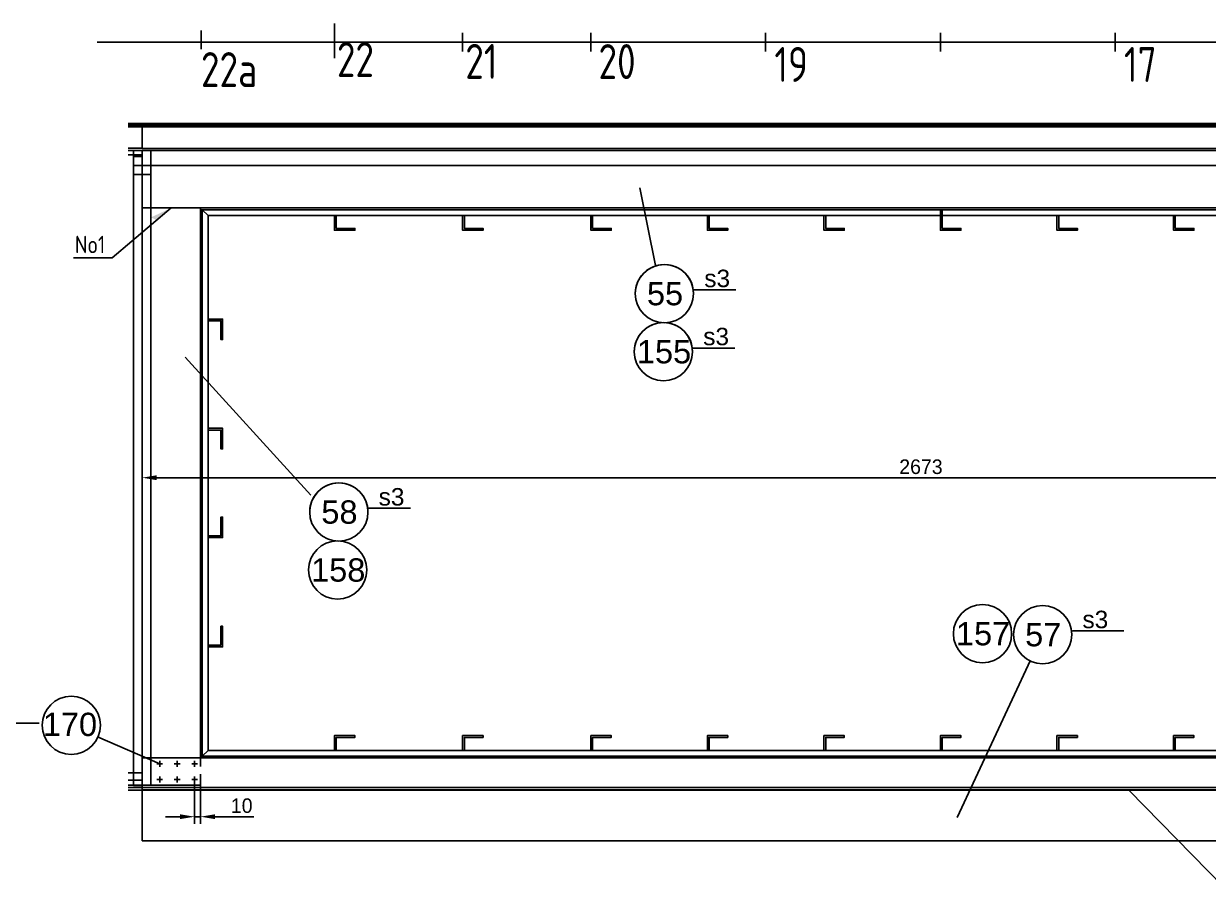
# Model space of a CAD drawing. Header units: millimetres. Extents: x 5443 to 24907, y -17798 to -7408.
# Drawn here: x 14149 to 16182, y -14030 to -12547 of the extents above; entities that cross this region are included whole.
import ezdxf
from ezdxf.enums import TextEntityAlignment as Align
from ezdxf.lldxf.tags import DXFTag

# ---------------------------------------------------------------- set-up
doc = ezdxf.new("R2010")
doc.units = ezdxf.units.MM
doc.layers.add('pen_7', color=1, linetype='Continuous')
doc.styles.add('2_5', font='txt.shx', dxfattribs={"height": 2.5})
doc.styles.add('KTEXTSTYLE', font='GOST_AU.SHX', dxfattribs={"width": 0.96, "height": 5})
doc.styles.add('style5', font='arial.ttf', dxfattribs={"height": 3})
tags = doc.linetypes.add('CENTER', pattern=[50.8, 31.75, -6.35, 6.35, -6.35]).pattern_tags.tags
tags[10:11] = [DXFTag(74, 4), DXFTag(75, 0), DXFTag(340, '0'), DXFTag(46, 1.0), DXFTag(50, 0.0), DXFTag(44, 0.0), DXFTag(45, 0.0)]
tags[8:9] = [DXFTag(74, 4), DXFTag(75, 0), DXFTag(340, '0'), DXFTag(46, 1.0), DXFTag(50, 0.0), DXFTag(44, 0.0), DXFTag(45, 0.0)]
tags[6:7] = [DXFTag(74, 4), DXFTag(75, 0), DXFTag(340, '0'), DXFTag(46, 1.0), DXFTag(50, 0.0), DXFTag(44, 0.0), DXFTag(45, 0.0)]
tags[4:5] = [DXFTag(74, 4), DXFTag(75, 0), DXFTag(340, '0'), DXFTag(46, 1.0), DXFTag(50, 0.0), DXFTag(44, 0.0), DXFTag(45, 0.0)]
tags = doc.linetypes.add('DASH1', pattern=[75, 50, -25]).pattern_tags.tags
tags[6:7] = [DXFTag(74, 4), DXFTag(75, 0), DXFTag(340, '0'), DXFTag(46, 1.0), DXFTag(50, 0.0), DXFTag(44, 0.0), DXFTag(45, 0.0)]
tags[4:5] = [DXFTag(74, 4), DXFTag(75, 0), DXFTag(340, '0'), DXFTag(46, 1.0), DXFTag(50, 0.0), DXFTag(44, 0.0), DXFTag(45, 0.0)]
tags = doc.linetypes.add('DASH5', pattern=[90, 40, -20, 10, -20]).pattern_tags.tags
tags[10:11] = [DXFTag(74, 4), DXFTag(75, 0), DXFTag(340, '0'), DXFTag(46, 1.0), DXFTag(50, 0.0), DXFTag(44, 0.0), DXFTag(45, 0.0)]
tags[8:9] = [DXFTag(74, 4), DXFTag(75, 0), DXFTag(340, '0'), DXFTag(46, 1.0), DXFTag(50, 0.0), DXFTag(44, 0.0), DXFTag(45, 0.0)]
tags[6:7] = [DXFTag(74, 4), DXFTag(75, 0), DXFTag(340, '0'), DXFTag(46, 1.0), DXFTag(50, 0.0), DXFTag(44, 0.0), DXFTag(45, 0.0)]
tags[4:5] = [DXFTag(74, 4), DXFTag(75, 0), DXFTag(340, '0'), DXFTag(46, 1.0), DXFTag(50, 0.0), DXFTag(44, 0.0), DXFTag(45, 0.0)]
doc.dimstyles.new('ISO-10', dxfattribs={"dimscale": 10, "dimtxt": 2.5, "dimasz": 2.5, "dimexe": 1.25, "dimexo": 0, "dimtad": 1, "dimdec": 0, "dimtxsty": 'Standard', "dimcen": 2.5, "dimclrd": 7, "dimclre": 7, "dimclrt": 4, "dimadec": 0, "dimazin": 0, "dimtfac": 1, "dimtdec": 0, "dimtmove": 0, "dimatfit": 3, "dimfxl": 1, "dimarcsym": 0})

# ---------------------------------------------------------------- blocks, each defined once
blk = doc.blocks.new('*D119')
at = {"color": 7, "lineweight": -2}
for p, q in [((14442.2, -13849.8), (14442.2, -13921.2)), ((14452.2, -13849.4), (14452.2, -13921.2)), ((14417.2, -13908.7), (14392.2, -13908.7)), ((14442.2, -13908.7), (14452.2, -13908.7)), ((14477.2, -13908.7), (14543.9, -13908.7))]:
    blk.add_line(p, q, dxfattribs=at)
at = {"color": 7}
for points in [[(14417.2, -13904.5), (14417.2, -13912.8), (14442.2, -13908.7)], [(14477.2, -13904.5), (14477.2, -13912.8), (14452.2, -13908.7)]]:
    blk.add_solid(points, dxfattribs=at)
at = {"layer": 'Defpoints', "color": 0}
for p in [(14442.2, -13849.8), (14452.2, -13849.4), (14452.2, -13908.7)]:
    blk.add_point(p, dxfattribs=at)
at = {"color": 4, "insert": (14523, -13889.9), "char_height": 25, "attachment_point": 5}
blk.add_mtext('10', dxfattribs=at)
blk = doc.blocks.new('*D155')
at = {"color": 7, "lineweight": -2}
for p, q in [((14352.2, -13863.3), (14352.2, -13314.3)), ((17025.2, -13863.3), (17025.2, -13314.3)), ((14377.2, -13326.8), (17000.2, -13326.8))]:
    blk.add_line(p, q, dxfattribs=at)
at = {"color": 7}
for points in [[(14377.2, -13322.6), (14377.2, -13331), (14352.2, -13326.8)], [(17000.2, -13322.6), (17000.2, -13331), (17025.2, -13326.8)]]:
    blk.add_solid(points, dxfattribs=at)
at = {"layer": 'Defpoints', "color": 0}
for p in [(17025.2, -13326.8), (14352.2, -13863.3), (17025.2, -13863.3)]:
    blk.add_point(p, dxfattribs=at)
at = {"color": 4, "insert": (15688.7, -13308.1), "char_height": 25, "attachment_point": 5}
blk.add_mtext('2673', dxfattribs=at)

msp = doc.modelspace()

# ---------------------------------------------------------------- linework, layer by layer
at = {"color": 0, "linetype": 'Continuous'}
for p, q in [((14453.7, -12591.4), (14453.7, -12559.4)), ((14682.2, -12606.7), (14682.2, -12547.4)), ((14902.2, -12595.4), (14902.2, -12563.4)), ((14902.2, -12595.4), (14902.2, -12563.4)), ((15122.2, -12595.4), (15122.2, -12563.4)), ((15422.2, -12595.4), (15422.2, -12563.4)), ((15722.2, -12595.4), (15722.2, -12563.4)), ((16022.2, -12595.4), (16022.2, -12563.4)), ((14274.9, -12579.4), (17060.1, -12579.4)), ((14352.2, -12863.7), (14452.2, -12863.7)), ((14352.2, -13854.8), (14352.2, -12863.7)), ((14452.2, -12863.7), (14452.2, -13807.9)), ((14452.2, -12863.7), (16925.2, -12863.7)), ((14452.2, -12866.7), (16925.2, -12866.7)), ((14452.2, -12866.7), (14452.2, -13804.8)), ((14455.2, -12866.7), (14455.2, -13804.8)), ((14465.2, -12876.7), (14455.2, -12866.7)), ((14465.2, -12876.7), (14465.2, -13794.8)), ((14465.2, -12876.7), (16912.2, -12876.7)), ((14234.5, -12949.2), (14300.5, -12949.2)), ((14455.2, -13804.8), (14465.2, -13794.8)), ((14465.2, -13794.8), (16912.2, -13794.8)), ((14352.2, -13863.3), (14352.2, -13807.9)), ((14352.2, -13807.9), (17025.2, -13807.9)), ((14452.2, -13804.8), (16925.2, -13804.8)), ((14452.2, -13807.9), (16925.2, -13807.9)), ((14352.2, -13950.3), (14352.2, -13845.8)), ((14352.2, -13863.3), (14352.2, -13858.3)), ((14352.2, -13950.3), (17025.2, -13950.3))]:
    msp.add_line(p, q, dxfattribs=at)
at = {"color": 0, "linetype": 'DASH5'}
for p, q in [((14328.4, -12718.5), (17067.8, -12718.5)), ((14328.4, -12718.5), (17067.8, -12718.5)), ((14351.9, -12721.7), (14328.4, -12721.7)), ((14328.4, -12722.5), (17067.8, -12722.5)), ((14351.9, -12724.7), (14328.4, -12724.7)), ((14351.9, -12761.3), (14351.9, -12721.7)), ((14352.2, -12721.7), (14352.2, -12761.4)), ((17025.2, -12721.7), (14352.2, -12721.7)), ((17025.2, -12724.7), (14352.2, -12724.7)), ((14351.9, -12761.3), (14328.4, -12761.3)), ((14328.4, -12765), (14352.2, -12765)), ((14337.2, -12765.3), (14367.2, -12765.3)), ((14337.2, -13855.2), (14337.2, -12765.3)), ((17025.2, -12761.4), (14352.2, -12761.4)), ((14367.2, -12765.3), (14367.2, -13854.8)), ((14328.4, -12772.6), (14352.2, -12772.6)), ((14337.2, -12775.6), (14352.2, -12775.6)), ((14337.2, -12790.9), (14367.2, -12790.9)), ((14337.2, -12790.9), (14352.2, -12790.9)), ((14337.2, -12806.1), (14367.2, -12806.1)), ((14352.2, -12790.9), (17025.2, -12790.9)), ((14352.2, -12863.7), (14452.2, -12863.7)), ((14352.2, -13854.8), (14352.2, -12863.7)), ((14352.2, -13845.8), (14328.4, -13845.8)), ((14328.4, -13858.3), (14352.2, -13858.3)), ((14328.4, -13863.3), (14352.2, -13863.3)), ((14352.2, -13855.2), (14337.2, -13855.2)), ((14352.2, -13863.3), (14352.2, -13845.8)), ((14352.2, -13863.3), (14352.2, -13845.8)), ((14352.2, -13863.3), (14352.2, -13858.3)), ((14352.2, -13863.3), (14352.2, -13858.3))]:
    msp.add_line(p, q, dxfattribs=at)
at = {"color": 0}
for p, q in [((15206, -12829.2), (15232.9, -12962.5)), ((15299.6, -13004.5), (15371.3, -13004.5)), ((15297.9, -13104.2), (15369.5, -13104.2)), ((14641.7, -13356.6), (14426.2, -13119.9)), ((14740.8, -13379.3), (14812.4, -13379.3)), ((15948.7, -13589.8), (16036.7, -13589.8)), ((15750.8, -13910.3), (15876.9, -13639.8)), ((14175.5, -13748.2), (13909.9, -13748.2)), ((14382.2, -13817.9), (14275.7, -13771.4)), ((14377.2, -13817.9), (14387.2, -13817.9)), ((14382.2, -13812.9), (14382.2, -13822.9)), ((14382.2, -13812.9), (14382.2, -13822.9)), ((14407.2, -13817.9), (14417.2, -13817.9)), ((14412.2, -13812.9), (14412.2, -13822.9)), ((14412.2, -13812.9), (14412.2, -13822.9)), ((14437.2, -13817.9), (14447.2, -13817.9)), ((14442.2, -13812.9), (14442.2, -13822.9)), ((14377.2, -13844.8), (14387.2, -13844.8)), ((14382.2, -13839.8), (14382.2, -13849.8)), ((14382.2, -13839.8), (14382.2, -13849.8)), ((14407.2, -13844.8), (14417.2, -13844.8)), ((14412.2, -13839.8), (14412.2, -13849.8)), ((14412.2, -13839.8), (14412.2, -13849.8)), ((14437.2, -13844.8), (14447.2, -13844.8)), ((14442.2, -13839.8), (14442.2, -13849.8)), ((16208.5, -14029.9), (16045.7, -13863.3))]:
    msp.add_line(p, q, dxfattribs=at)
at = {"color": 0, "linetype": 'Continuous', "ltscale": 5}
msp.add_line((14300.5, -12949.2), (14402.2, -12863.7), dxfattribs=at)
at = {"color": 0, "linetype": 'DASH1', "ltscale": 0.65}
for p, q in [((14452.2, -13807.9), (14452.2, -13822.7)), ((14452.2, -13835.4), (14452.2, -13854.8)), ((14452.2, -13854.8), (14352.2, -13854.8))]:
    msp.add_line(p, q, dxfattribs=at)
at = {"color": 0, "linetype": 'DASH1'}
for p, q in [((14352.2, -13858.3), (16693.8, -13858.3)), ((14352.2, -13862.3), (16693.8, -13862.3))]:
    msp.add_line(p, q, dxfattribs=at)
at = {"color": 0, "linetype": 'CENTER', "ltscale": 2}
msp.add_line((14352.2, -13863.3), (17025.2, -13863.3), dxfattribs=at)
at = {"color": 0, "linetype": 'DASH5'}
for points in [[(14328.4, -12764.9, 0), (14352.2, -12764.9, 0), (14352.2, -13854.8, 0), (14328.4, -13854.8, 0)], [(14352.2, -12764.9, 0), (17025.2, -12764.9, 0), (17025.2, -12863.7, 0), (14352.2, -12863.7, 0), (14352.2, -12764.9, 0)], [(14328.4, -13833.1, 0), (14352.2, -13833.1, 0), (14352.2, -13863.3, 0)]]:
    msp.add_polyline3d(points, dxfattribs=at)
at = {"color": 0, "linetype": 'Continuous'}
for points in [[(14352.2, -12764.9, 0), (17025.2, -12764.9, 0), (17025.2, -12863.7, 0), (14352.2, -12863.7, 0), (14352.2, -12764.9, 0)], [(15722.2, -12866.7, 0), (15725.2, -12866.7, 0), (15725.2, -12899, 0), (15757.2, -12899, 0), (15757.2, -12902, 0), (15722.2, -12902, 0), (15722.2, -12866.7, 0)], [(14685.2, -12876.7, 0), (14685.2, -12899, 0), (14717.2, -12899, 0), (14717.2, -12902, 0), (14682.2, -12902, 0), (14682.2, -12876.7, 0)], [(14905.2, -12876.7, 0), (14905.2, -12899, 0), (14937.2, -12899, 0), (14937.2, -12902, 0), (14902.2, -12902, 0), (14902.2, -12876.7, 0)], [(15125.2, -12876.7, 0), (15125.2, -12899, 0), (15157.2, -12899, 0), (15157.2, -12902, 0), (15122.2, -12902, 0), (15122.2, -12876.7, 0)], [(15325.2, -12876.7, 0), (15325.2, -12899, 0), (15357.2, -12899, 0), (15357.2, -12902, 0), (15322.2, -12902, 0), (15322.2, -12876.7, 0)], [(15525.2, -12876.7, 0), (15525.2, -12899, 0), (15557.2, -12899, 0), (15557.2, -12902, 0), (15522.2, -12902, 0), (15522.2, -12876.7, 0)], [(15925.2, -12876.7, 0), (15925.2, -12899, 0), (15957.2, -12899, 0), (15957.2, -12902, 0), (15922.2, -12902, 0), (15922.2, -12876.7, 0)], [(16125.2, -12876.7, 0), (16125.2, -12899, 0), (16157.2, -12899, 0), (16157.2, -12902, 0), (16122.2, -12902, 0), (16122.2, -12876.7, 0)], [(14465.2, -13057.4, 0), (14487.2, -13057.4, 0), (14487.2, -13089.7, 0), (14490.2, -13089.7, 0), (14490.2, -13054.4, 0), (14465.2, -13054.4, 0)], [(14465.2, -13245, 0), (14487.2, -13245, 0), (14487.2, -13277.3, 0), (14490.2, -13277.3, 0), (14490.2, -13242, 0), (14465.2, -13242, 0)], [(14465.2, -13426.6, 0), (14487.2, -13426.6, 0), (14487.2, -13394.3, 0), (14490.2, -13394.3, 0), (14490.2, -13429.6, 0), (14465.2, -13429.6, 0)], [(14465.2, -13614.2, 0), (14487.2, -13614.2, 0), (14487.2, -13581.9, 0), (14490.2, -13581.9, 0), (14490.2, -13617.2, 0), (14465.2, -13617.2, 0)], [(14685.2, -13794.8, 0), (14685.2, -13772.6, 0), (14717.2, -13772.6, 0), (14717.2, -13769.5, 0), (14682.2, -13769.5, 0), (14682.2, -13794.8, 0)], [(14905.2, -13794.8, 0), (14905.2, -13772.6, 0), (14937.2, -13772.6, 0), (14937.2, -13769.5, 0), (14902.2, -13769.5, 0), (14902.2, -13794.8, 0)], [(15125.2, -13794.8, 0), (15125.2, -13772.6, 0), (15157.2, -13772.6, 0), (15157.2, -13769.5, 0), (15122.2, -13769.5, 0), (15122.2, -13794.8, 0)], [(15325.2, -13794.8, 0), (15325.2, -13772.6, 0), (15357.2, -13772.6, 0), (15357.2, -13769.5, 0), (15322.2, -13769.5, 0), (15322.2, -13794.8, 0)], [(15525.2, -13794.8, 0), (15525.2, -13772.6, 0), (15557.2, -13772.6, 0), (15557.2, -13769.5, 0), (15522.2, -13769.5, 0), (15522.2, -13794.8, 0)], [(15725.2, -13794.8, 0), (15725.2, -13772.6, 0), (15757.2, -13772.6, 0), (15757.2, -13769.5, 0), (15722.2, -13769.5, 0), (15722.2, -13794.8, 0)], [(15925.2, -13794.8, 0), (15925.2, -13772.6, 0), (15957.2, -13772.6, 0), (15957.2, -13769.5, 0), (15922.2, -13769.5, 0), (15922.2, -13794.8, 0)], [(16125.2, -13794.8, 0), (16125.2, -13772.6, 0), (16157.2, -13772.6, 0), (16157.2, -13769.5, 0), (16122.2, -13769.5, 0), (16122.2, -13794.8, 0)]]:
    msp.add_polyline3d(points, dxfattribs=at)
at = {"color": 0}
for centre in [(15248.5, -13010.8), (15248.5, -13010.8), (15246.8, -13110.5), (15246.8, -13110.5), (14689.7, -13385.7), (14689.7, -13385.7), (14687.6, -13485.2), (14687.6, -13485.2), (15794.4, -13594.5), (15897.6, -13596.2), (14230.5, -13751.8)]:
    msp.add_circle(centre, 50, dxfattribs=at)
at = {"color": 0, "linetype": 'Continuous'}
for centre, start, end in [((15248.5, -13010.8), 359.9999, 180), ((15248.5, -13010.8), 180, 359.9999), ((15246.8, -13110.5), 359.9999, 180), ((15246.8, -13110.5), 180, 359.9999), ((14689.7, -13385.7), 359.9999, 180), ((14689.7, -13385.7), 180, 359.9999), ((14687.6, -13485.2), 180, 359.9999)]:
    msp.add_arc(centre, 50, start, end, dxfattribs=at)
at = {"color": 0, "linetype": 'ByBlock'}
msp.add_solid([(14377.5, -12884.7), (14367.1, -12880), (14402.2, -12863.7)], dxfattribs=at)

# ---------------------------------------------------------------- texts
at = {"color": 2, "style": 'KTEXTSTYLE', "width": 0.965}
msp.add_text('22a', height=60, dxfattribs=at).set_placement((14453, -12656.2))
at = {"color": 0, "style": '2_5', "width": 0.8}
msp.add_text('No1', height=30, dxfattribs=at).set_placement((14236.7, -12950.5), align=Align.BOTTOM_LEFT)
at = {"color": 0, "char_height": 2.5, "attachment_point": 1, "style": 'KTEXTSTYLE'}
for s, insert in [('{\\H24x;\\W0.965;\\C6;22}', (14686.3, -12579)), ('{\\H24x;\\W0.965;\\C6;21}', (14906.7, -12582.2)), ('{\\H24x;\\W0.965;\\C6;20}', (15135.3, -12582.5)), ('{\\H24x;\\W0.965;\\C6;19}', (15437.2, -12587.4)), ('{\\H24x;\\W0.965;\\C6;17}', (16037.2, -12587.4))]:
    msp.add_mtext(s, dxfattribs=dict(at, insert=insert))
at = {"layer": 'pen_7', "color": 0, "style": 'style5'}
for p in [(15316.9, -12999.7), (15315.1, -13099.4), (14758, -13374.6), (15965.9, -13585.1)]:
    msp.add_text('s3', height=30, dxfattribs=at).set_placement(p)
for s, p in [('55', (15249.5, -13010.8)), ('155', (15247.8, -13110.5)), ('58', (14690.7, -13385.7)), ('158', (14688.6, -13485.2)), ('157', (15795.4, -13594.5)), ('57', (15898.6, -13596.2)), ('170', (14228.2, -13750.2))]:
    msp.add_text(s, height=40, dxfattribs=at).set_placement(p, align=Align.MIDDLE_CENTER)

# ---------------------------------------------------------------- dimensions: what is measured, and where the dimension line sits
at = {"color": 3}
dim = msp.add_linear_dim(base=(17025.2, -13326.8), p1=(14352.2, -13863.3), p2=(17025.2, -13863.3), dimstyle='ISO-10', override={"dimfxl": 1.25}, dxfattribs=at)
dim.commit()
dim.dimension.update_dxf_attribs({"geometry": '*D155', "text_midpoint": (15688.7, -13308.1)})
at = {"color": 0}
dim = msp.add_linear_dim(base=(14452.2, -13908.7), p1=(14442.2, -13849.8), p2=(14452.2, -13849.4), dimstyle='ISO-10', override={"dimfxl": 1.25}, dxfattribs=at)
dim.commit()
dim.dimension.update_dxf_attribs({"geometry": '*D119', "text_midpoint": (14523, -13889.9)})

doc.saveas('drawing.dxf')
